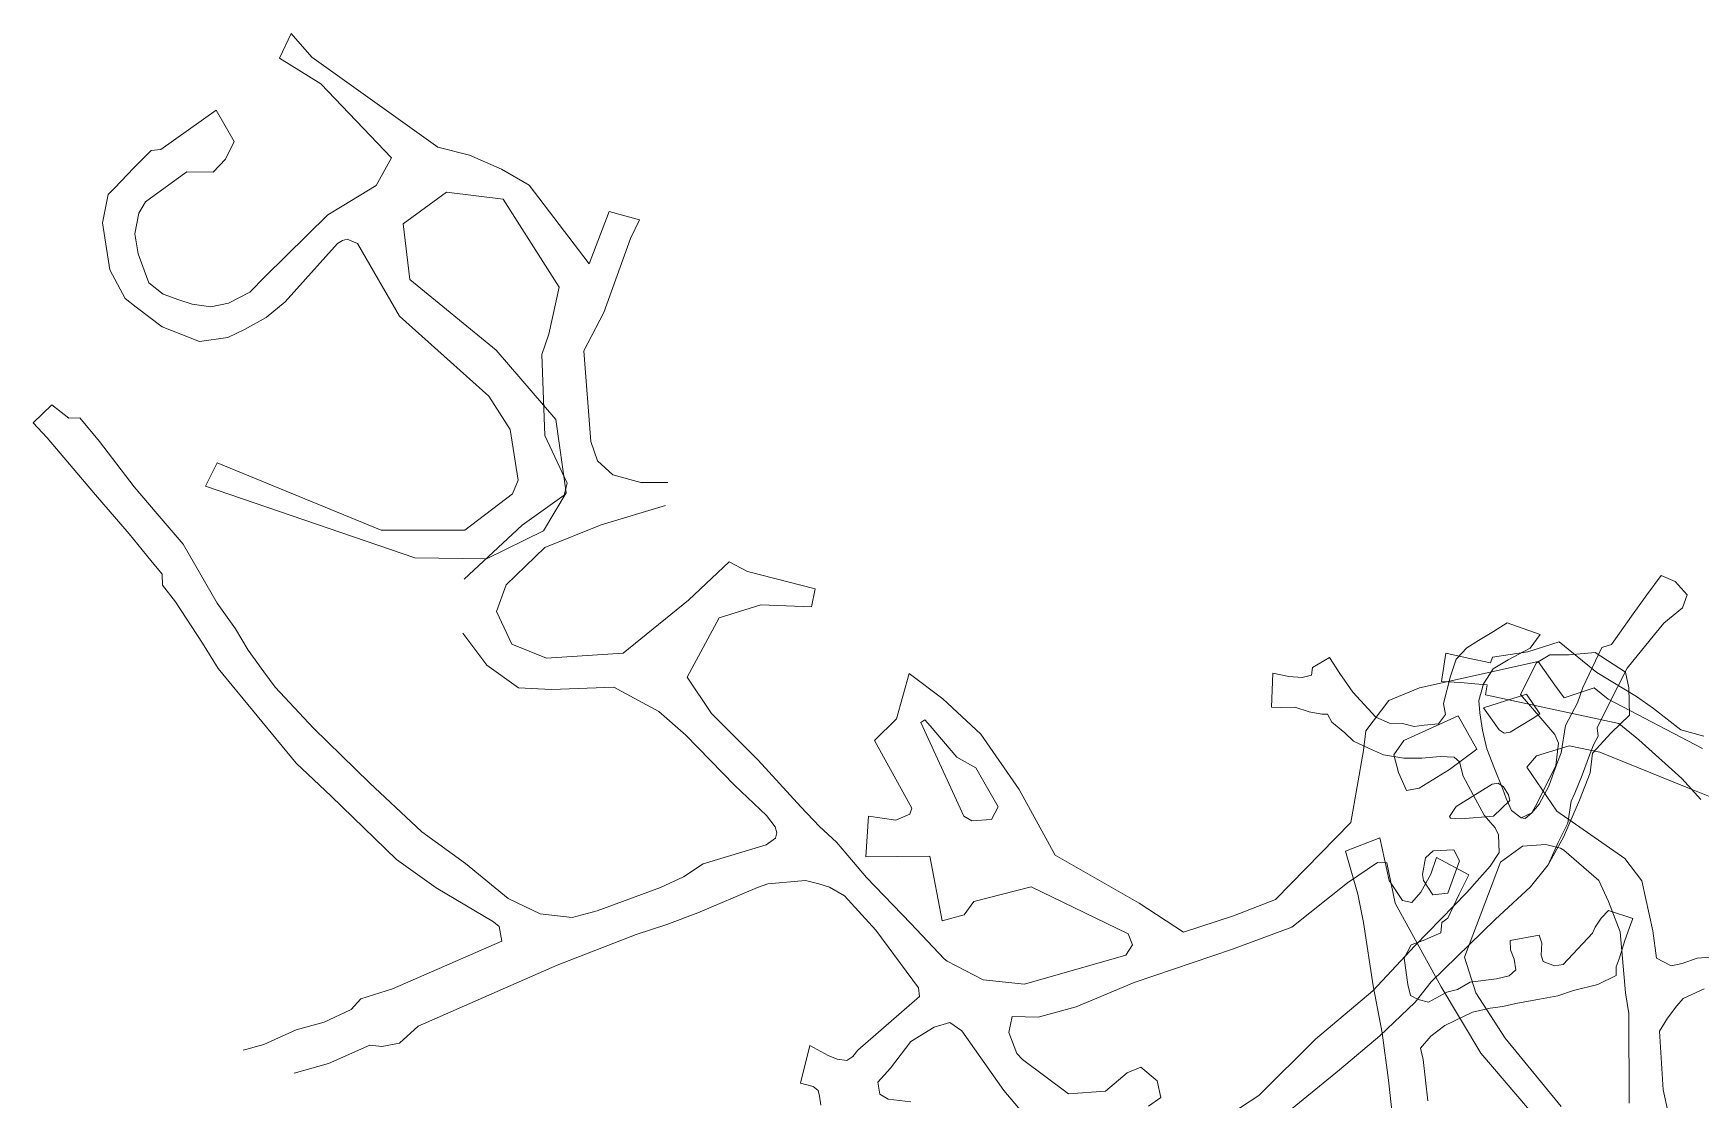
# Model space of a CAD drawing. Header units: metres. Extents: x 539087 to 539738, y 4477622 to 4478004.
# Drawn here: x 539171.5 to 539371.5, y 4477876.4 to 4478004.3 of the extents above; entities that cross this region are included whole.
import ezdxf

# ---------------------------------------------------------------- set-up
doc = ezdxf.new("R2010")
doc.units = ezdxf.units.M
doc.layers.add('KAT_1440', color=85, linetype='Continuous', lineweight=0)
doc.layers.add('KAT_1450', color=113, linetype='Continuous', lineweight=0)

msp = doc.modelspace()

# ---------------------------------------------------------------- linework, layer by layer
at = {"layer": 'KAT_1440'}
for p, q in [((539193.43, 4477995.04, 1445.2), (539186.79, 4477990.35, 1445.55)), ((539195.58, 4477991.29, 1444.56), (539193.43, 4477995.04, 1445.2)), ((539194.54, 4477989.18, 1444.87), (539195.58, 4477991.29, 1444.56)), ((539185.64, 4477990.23, 1445.69), (539183.55, 4477988.14, 1445.77)), ((539186.79, 4477990.35, 1445.55), (539185.64, 4477990.23, 1445.69)), ((539193.08, 4477987.61, 1444.96), (539194.54, 4477989.18, 1444.87)), ((539183.55, 4477988.14, 1445.77), (539181.21, 4477985.71, 1446.22)), ((539184.93, 4477984.05, 1446.05), (539188.62, 4477986.75, 1445.83)), ((539188.62, 4477986.75, 1445.83), (539189.89, 4477987.67, 1446.92)), ((539189.89, 4477987.67, 1446.92), (539193.08, 4477987.61, 1444.96)), ((539180.47, 4477984.94, 1445.39), (539179.77, 4477981.53, 1446.45)), ((539181.21, 4477985.71, 1446.22), (539180.47, 4477984.94, 1445.39)), ((539184.15, 4477982.71, 1446.39), (539184.93, 4477984.05, 1446.05)), ((539179.77, 4477981.53, 1446.45), (539180.65, 4477975.89, 1446.93)), ((539183.66, 4477980.2, 1446.9), (539184.15, 4477982.71, 1446.39)), ((539206.83, 4477982.48, 1451.47), (539199.29, 4477975.1, 1449.87)), ((539184.07, 4477977.8, 1447.29), (539183.66, 4477980.2, 1446.9)), ((539201.7, 4477972.05, 1449.75), (539207.97, 4477979.04, 1451.21)), ((539185.35, 4477974.35, 1447.78), (539184.07, 4477977.8, 1447.29)), ((539180.65, 4477975.89, 1446.93), (539182.52, 4477972.47, 1447.66)), ((539199.29, 4477975.1, 1449.87), (539197.47, 4477973.21, 1449.44)), ((539187.05, 4477972.99, 1448.25), (539185.35, 4477974.35, 1447.78)), ((539188.94, 4477972.3, 1448.6), (539187.05, 4477972.99, 1448.25)), ((539197.47, 4477973.21, 1449.44), (539194.9, 4477971.89, 1449.24)), ((539182.52, 4477972.47, 1447.66), (539183.82, 4477971.41, 1447.84)), ((539183.82, 4477971.41, 1447.84), (539186.94, 4477969.08, 1448.18)), ((539190.55, 4477971.78, 1448.67), (539188.94, 4477972.3, 1448.6)), ((539192.78, 4477971.46, 1448.84), (539190.55, 4477971.78, 1448.67)), ((539194.9, 4477971.89, 1449.24), (539192.78, 4477971.46, 1448.84)), ((539199.43, 4477970.19, 1449.28), (539201.7, 4477972.05, 1449.75)), ((539186.94, 4477969.08, 1448.18), (539191.43, 4477967.3, 1448.31)), ((539196.82, 4477968.73, 1448.95), (539199.43, 4477970.19, 1449.28)), ((539191.43, 4477967.3, 1448.31), (539194.81, 4477967.79, 1448.56)), ((539194.81, 4477967.79, 1448.56), (539196.82, 4477968.73, 1448.95)), ((539337.77, 4477925.78, 1449.14), (539351.98, 4477928.93, 1449.85)), ((539351.98, 4477928.93, 1449.85), (539354, 4477926.07, 1449.51)), ((539334.06, 4477924.26, 1449.04), (539337.77, 4477925.78, 1449.14)), ((539350.58, 4477924.99, 1449.51), (539345.44, 4477923.36, 1449.51)), ((539352.19, 4477922.63, 1448.99), (539350.58, 4477924.99, 1449.51)), ((539354, 4477926.07, 1449.51), (539355.11, 4477924.55, 1449.03)), ((539355.11, 4477924.55, 1449.03), (539358.7, 4477925.78, 1448.65)), ((539360.37, 4477924.41, 1448.59), (539358.7, 4477925.78, 1448.65)), ((539331.33, 4477920.6, 1449.08), (539334.06, 4477924.26, 1449.04)), ((539345.44, 4477923.36, 1449.51), (539347.31, 4477920.71, 1449.53)), ((539360.37, 4477924.41, 1448.59), (539371.72, 4477918.49, 1450.41)), ((539342.41, 4477922.41, 1449.51), (539335.88, 4477919.45, 1448.99)), ((539342.41, 4477922.41, 1449.51), (539344.65, 4477918.42, 1449.85)), ((539348.65, 4477920.43, 1449.07), (539351.27, 4477922.03, 1449.04)), ((539351.27, 4477922.03, 1449.04), (539352.19, 4477922.63, 1448.99)), ((539331.03, 4477918.23, 1450.24), (539331.33, 4477920.6, 1449.08)), ((539335.88, 4477919.45, 1448.99), (539334.69, 4477917.71, 1450.17)), ((539347.31, 4477920.71, 1449.53), (539347.93, 4477920.31, 1449.53)), ((539347.93, 4477920.31, 1449.53), (539348.65, 4477920.43, 1449.07)), ((539355.69, 4477918.82, 1448.76), (539351.79, 4477917.62, 1448.69)), ((539359.37, 4477918.04, 1448.04), (539355.69, 4477918.82, 1448.76)), ((539334.69, 4477917.71, 1450.17), (539335.23, 4477915.59, 1449.82)), ((539344.65, 4477918.42, 1449.85), (539341.34, 4477915.98, 1449.13)), ((539350.65, 4477916.25, 1450.03), (539351.79, 4477917.62, 1448.69)), ((539369.94, 4477913.79, 1450.04), (539359.37, 4477918.04, 1448.04)), ((539335.23, 4477915.59, 1449.82), (539336.2, 4477913.47, 1449.58)), ((539337.71, 4477913.74, 1449.85), (539340.3, 4477915.34, 1449.11)), ((539340.3, 4477915.34, 1449.11), (539341.34, 4477915.98, 1449.13)), ((539336.2, 4477913.47, 1449.58), (539337.71, 4477913.74, 1449.85)), ((539346.46, 4477914.2, 1449.53), (539342.69, 4477911.87, 1449.19)), ((539347.21, 4477914.32, 1450.03), (539346.46, 4477914.2, 1449.53)), ((539347.83, 4477913.89, 1450.53), (539347.21, 4477914.32, 1450.03)), ((539342.15, 4477911.53, 1449.29), (539341.34, 4477910.33, 1449.98)), ((539342.69, 4477911.87, 1449.19), (539342.15, 4477911.53, 1449.29)), ((539341.34, 4477910.33, 1449.98), (539341.49, 4477910.14, 1449.99)), ((539333, 4477907.78, 1441.65), (539328.89, 4477906.16, 1441.65)), ((539334.1, 4477902.67, 1441.65), (539333, 4477907.78, 1441.65)), ((539328.89, 4477906.16, 1441.65), (539330.35, 4477901.03, 1441.65)), ((539334.85, 4477899.93, 1449.9), (539333.83, 4477904.77, 1450.09)), ((539338.47, 4477905.38, 1449.77), (539338.1, 4477903.38, 1449.76)), ((539339.4, 4477906.2, 1449.77), (539338.47, 4477905.38, 1449.77)), ((539339.81, 4477905.4, 1441.96), (539339.12, 4477903.43, 1442.06)), ((539341.87, 4477906.32, 1449.75), (539339.4, 4477906.2, 1449.77)), ((539343.69, 4477903.35, 1442.12), (539339.81, 4477905.4, 1441.96)), ((539341.15, 4477901.15, 1449.46), (539342.55, 4477905, 1449.9)), ((539342.55, 4477905, 1449.9), (539341.87, 4477906.32, 1449.75)), ((539347.48, 4477904.86, 1450.29), (539343.17, 4477893.45, 1448.54)), ((539339.12, 4477903.43, 1442.06), (539337.9, 4477901.24, 1441.88)), ((539338.1, 4477903.38, 1449.76), (539338.25, 4477902.65, 1449.76)), ((539342.52, 4477901.03, 1442.18), (539343.69, 4477903.35, 1442.12)), ((539330.35, 4477901.03, 1441.65), (539331.05, 4477897.61, 1441.6)), ((539335.71, 4477900.25, 1441.88), (539334.1, 4477902.67, 1441.65)), ((539337.9, 4477901.24, 1441.88), (539336.84, 4477900.01, 1441.91)), ((539338.25, 4477902.65, 1449.76), (539339.37, 4477900.95, 1449.46)), ((539339.37, 4477900.95, 1449.46), (539341.15, 4477901.15, 1449.46)), ((539341.16, 4477898.13, 1442.31), (539342.52, 4477901.03, 1442.18)), ((539340.36, 4477889.9, 1448.1), (539334.85, 4477899.93, 1449.9)), ((539336.84, 4477900.01, 1441.91), (539335.71, 4477900.25, 1441.88)), ((539360.41, 4477899.04, 1439.57), (539359.53, 4477898.13, 1439.6)), ((539363.33, 4477898.1, 1439.54), (539360.41, 4477899.04, 1439.57)), ((539331.05, 4477897.61, 1441.6), (539332.2, 4477890.03, 1441.66)), ((539340.3, 4477896.38, 1442.39), (539340.44, 4477897.6, 1442)), ((539340.44, 4477897.6, 1442), (539341.16, 4477898.13, 1442.31)), ((539358.83, 4477897.06, 1439.62), (539358.51, 4477896.35, 1439.64)), ((539359.53, 4477898.13, 1439.6), (539358.83, 4477897.06, 1439.62)), ((539362.94, 4477897.01, 1437.78), (539362.4, 4477895.44, 1437.84)), ((539362.94, 4477897.01, 1437.78), (539363.33, 4477898.1, 1439.54)), ((539335.92, 4477893.33, 1441.64), (539336.74, 4477894.95, 1441.69)), ((539336.74, 4477894.95, 1441.69), (539338.2, 4477895.45, 1442.06)), ((539338.2, 4477895.45, 1442.06), (539340.3, 4477896.38, 1442.39)), ((539352.1, 4477896.09, 1439.56), (539348.63, 4477895.44, 1439.85)), ((539348.63, 4477895.44, 1439.85), (539348.68, 4477894.36, 1439.69)), ((539352.41, 4477895.13, 1439.32), (539352.1, 4477896.09, 1439.56)), ((539352.34, 4477893.72, 1439.04), (539352.41, 4477895.13, 1439.32)), ((539358.51, 4477896.35, 1439.64), (539355, 4477892.59, 1438.4)), ((539362.4, 4477895.44, 1437.84), (539361.69, 4477893.27, 1437.69)), ((539336.34, 4477890.18, 1441.56), (539335.92, 4477893.33, 1441.64)), ((539343.17, 4477893.45, 1448.54), (539344.52, 4477889.2, 1447.62)), ((539348.68, 4477894.36, 1439.69), (539349.1, 4477893.21, 1439.39)), ((539349.1, 4477893.21, 1439.39), (539349.33, 4477891.93, 1439.22)), ((539352.6, 4477892.93, 1439.01), (539352.34, 4477893.72, 1439.04)), ((539353.96, 4477892.43, 1438.47), (539352.6, 4477892.93, 1439.01)), ((539361.69, 4477893.27, 1437.69), (539361.36, 4477892.31, 1437.74)), ((539343.85, 4477890.46, 1440.19), (539346.98, 4477890.87, 1439.51)), ((539348.52, 4477891.24, 1439.32), (539346.98, 4477890.87, 1439.51)), ((539349.33, 4477891.93, 1439.22), (539348.52, 4477891.24, 1439.32)), ((539355, 4477892.59, 1438.4), (539353.96, 4477892.43, 1438.47)), ((539361.34, 4477891.27, 1437.71), (539359.16, 4477890.2, 1437.89)), ((539361.36, 4477892.31, 1437.74), (539361.34, 4477891.27, 1437.71)), ((539332.2, 4477890.03, 1441.66), (539333.27, 4477884.4, 1441.79)), ((539336.66, 4477888.85, 1441.46), (539336.34, 4477890.18, 1441.56)), ((539337.58, 4477888.37, 1441.67), (539336.66, 4477888.85, 1441.46)), ((539341.02, 4477889.27, 1440.63), (539338.84, 4477888.08, 1441.03)), ((539345.11, 4477881.93, 1446.18), (539340.36, 4477889.9, 1448.1)), ((539341.02, 4477889.27, 1440.63), (539342.31, 4477889.59, 1440.63)), ((539342.31, 4477889.59, 1440.63), (539343.85, 4477890.46, 1440.19)), ((539344.52, 4477889.2, 1447.62), (539348.05, 4477883.74, 1445.96)), ((539352.14, 4477888.41, 1438.86), (539354.33, 4477888.82, 1438.65)), ((539356.21, 4477889.47, 1438.31), (539354.33, 4477888.82, 1438.65)), ((539359.16, 4477890.2, 1437.89), (539356.21, 4477889.47, 1438.31)), ((539338.84, 4477888.08, 1441.03), (539337.58, 4477888.37, 1441.67)), ((539344.11, 4477886.88, 1440.63), (539340.78, 4477885.28, 1441.04)), ((539346.22, 4477887.35, 1440.63), (539344.11, 4477886.88, 1440.63)), ((539347.76, 4477887.55, 1439.54), (539346.22, 4477887.35, 1440.63)), ((539349.33, 4477887.89, 1439.34), (539347.76, 4477887.55, 1439.54)), ((539349.33, 4477887.89, 1439.34), (539352.14, 4477888.41, 1438.86)), ((539339.13, 4477883.97, 1441.28), (539340.78, 4477885.28, 1441.04)), ((539333.27, 4477884.4, 1441.79), (539334.05, 4477878.7, 1441.94)), ((539337.89, 4477882.54, 1441.81), (539339.13, 4477883.97, 1441.28)), ((539348.05, 4477883.74, 1445.96), (539354.74, 4477875.54, 1446.83)), ((539338.18, 4477881.17, 1441.72), (539337.89, 4477882.54, 1441.81)), ((539338.76, 4477876.24, 1441.92), (539338.18, 4477881.17, 1441.72)), ((539353.99, 4477871.58, 1443.44), (539345.11, 4477881.93, 1446.18)), ((539334.05, 4477878.7, 1441.94), (539335, 4477870.02, 1442.27))]:
    msp.add_line(p, q, dxfattribs=at)
at = {"layer": 'KAT_1450'}
for p, q in [((539202.41, 4478004.26, 1452.53), (539201.01, 4478001.3, 1452.98)), ((539204.88, 4478001.41, 1453.3), (539202.41, 4478004.26, 1452.53)), ((539201.01, 4478001.3, 1452.98), (539205.99, 4477998.22, 1452.41)), ((539220.01, 4477990.61, 1451.92), (539204.88, 4478001.41, 1453.3)), ((539205.99, 4477998.22, 1452.41), (539214.45, 4477989.35, 1451.97)), ((539214.45, 4477989.35, 1451.97), (539212.63, 4477986.03, 1451.6)), ((539223.8, 4477989.65, 1452.59), (539220.01, 4477990.61, 1451.92)), ((539227.64, 4477987.96, 1452.63), (539223.8, 4477989.65, 1452.59)), ((539230.96, 4477986.04, 1452.69), (539227.64, 4477987.96, 1452.63)), ((539212.63, 4477986.03, 1451.6), (539208.53, 4477983.52, 1451.6)), ((539215.87, 4477981.4, 1451.19), (539221.06, 4477985.23, 1452.12)), ((539221.06, 4477985.23, 1452.12), (539227.85, 4477984.38, 1452.46)), ((539238.16, 4477976.6, 1452.62), (539230.96, 4477986.04, 1452.69)), ((539208.53, 4477983.52, 1451.6), (539206.83, 4477982.48, 1451.47)), ((539227.85, 4477984.38, 1452.46), (539234.58, 4477973.81, 1453.27)), ((539238.16, 4477976.6, 1452.62), (539240.56, 4477982.88, 1451.53)), ((539240.56, 4477982.88, 1451.53), (539244.19, 4477981.91, 1451.53)), ((539216.65, 4477974.72, 1450.85), (539215.87, 4477981.4, 1451.19)), ((539244.19, 4477981.91, 1451.53), (539243.1, 4477979.65, 1451.98)), ((539207.97, 4477979.04, 1451.21), (539208.58, 4477979.42, 1451.24)), ((539208.58, 4477979.42, 1451.24), (539209.12, 4477979.58, 1451.61)), ((539209.12, 4477979.58, 1451.61), (539210.39, 4477979.05, 1451.73)), ((539210.39, 4477979.05, 1451.73), (539215.4, 4477970.36, 1450.61)), ((539243.1, 4477979.65, 1451.98), (539239.91, 4477970.79, 1453.81)), ((539227.01, 4477966.27, 1450.95), (539216.65, 4477974.72, 1450.85)), ((539233.33, 4477968.2, 1454.76), (539234.58, 4477973.81, 1453.27)), ((539239.91, 4477970.79, 1453.81), (539237.51, 4477966.17, 1454.71)), ((539215.4, 4477970.36, 1450.61), (539226.12, 4477960.75, 1449.68)), ((539232.48, 4477965.76, 1455.03), (539233.33, 4477968.2, 1454.76)), ((539234.16, 4477957.94, 1450.69), (539227.01, 4477966.27, 1450.95)), ((539232.85, 4477956.03, 1456.47), (539232.48, 4477965.76, 1455.03)), ((539237.51, 4477966.17, 1454.71), (539238.38, 4477955.32, 1456.83)), ((539226.12, 4477960.75, 1449.68), (539228.69, 4477956.75, 1450.69)), ((539173.72, 4477959.69, 1453.33), (539171.49, 4477957.55, 1453.33)), ((539175.74, 4477958.12, 1453.33), (539173.72, 4477959.69, 1453.33)), ((539171.49, 4477957.55, 1453.33), (539173.16, 4477955.75, 1453.33)), ((539177.08, 4477958.13, 1453.33), (539175.74, 4477958.12, 1453.33)), ((539179.42, 4477955.31, 1453.35), (539177.08, 4477958.13, 1453.33)), ((539228.69, 4477956.75, 1450.69), (539229.64, 4477950.67, 1449.26)), ((539235.39, 4477949.16, 1449.26), (539234.16, 4477957.94, 1450.69)), ((539173.16, 4477955.75, 1453.33), (539178.94, 4477948.9, 1453.5)), ((539183.6, 4477949.86, 1453.86), (539179.42, 4477955.31, 1453.35)), ((539235.54, 4477950.32, 1457.45), (539232.85, 4477956.03, 1456.47)), ((539238.38, 4477955.32, 1456.83), (539239.16, 4477953.01, 1457.23)), ((539193.54, 4477952.77, 1453.42), (539192.13, 4477949.96, 1453.53)), ((539213.22, 4477944.67, 1449.38), (539193.54, 4477952.77, 1453.42)), ((539239.16, 4477953.01, 1457.23), (539241.02, 4477951.31, 1457.73)), ((539241.02, 4477951.31, 1457.73), (539244.35, 4477950.39, 1458.25)), ((539178.94, 4477948.9, 1453.5), (539182.99, 4477944.23, 1453.72)), ((539186.36, 4477946.65, 1453.77), (539183.6, 4477949.86, 1453.86)), ((539192.13, 4477949.96, 1453.53), (539217.26, 4477941.34, 1449.04)), ((539228.98, 4477949.04, 1448.91), (539223.24, 4477944.69, 1448.65)), ((539229.64, 4477950.67, 1449.26), (539228.98, 4477949.04, 1448.91)), ((539230.12, 4477945.29, 1458.01), (539235.15, 4477948.88, 1458.22)), ((539232.67, 4477944.6, 1448.81), (539235.39, 4477949.16, 1449.26)), ((539235.15, 4477948.88, 1458.22), (539235.54, 4477950.32, 1457.45)), ((539247.61, 4477950.41, 1458.51), (539244.35, 4477950.39, 1458.25)), ((539247.33, 4477947.65, 1458.65), (539239.59, 4477945.3, 1457.92)), ((539189.48, 4477942.99, 1453.2), (539186.36, 4477946.65, 1453.77)), ((539223.15, 4477938.8, 1459.13), (539230.12, 4477945.29, 1458.01)), ((539239.59, 4477945.3, 1457.92), (539232.84, 4477942.59, 1457.92)), ((539182.99, 4477944.23, 1453.72), (539185.59, 4477941.04, 1453.46)), ((539193.55, 4477935.93, 1454.34), (539189.48, 4477942.99, 1453.2)), ((539223.24, 4477944.69, 1448.65), (539213.22, 4477944.67, 1449.38)), ((539225.83, 4477941.22, 1448.56), (539232.67, 4477944.6, 1448.81)), ((539185.59, 4477941.04, 1453.46), (539186.93, 4477939.4, 1453.74)), ((539217.26, 4477941.34, 1449.04), (539225.83, 4477941.22, 1448.56)), ((539228.2, 4477938.13, 1460.7), (539232.84, 4477942.59, 1457.92)), ((539250.08, 4477936.26, 1459.49), (539254.94, 4477940.86, 1459.86)), ((539257.15, 4477939.72, 1460.5), (539254.94, 4477940.86, 1459.86)), ((539186.93, 4477939.4, 1453.74), (539186.98, 4477938.06, 1454.08)), ((539260.43, 4477938.88, 1459.94), (539257.15, 4477939.72, 1460.5)), ((539265.28, 4477937.64, 1459.49), (539260.43, 4477938.88, 1459.94)), ((539365.03, 4477936.93, 1462.76), (539366.73, 4477939.25, 1463.06)), ((539366.73, 4477939.25, 1463.06), (539368.42, 4477938.51, 1463.14)), ((539186.98, 4477938.06, 1454.08), (539188.56, 4477936.07, 1454.32)), ((539227.06, 4477934.9, 1461.24), (539228.2, 4477938.13, 1460.7)), ((539264.82, 4477935.48, 1459.49), (539265.28, 4477937.64, 1459.49)), ((539365.03, 4477936.93, 1462.76), (539363.19, 4477934.36, 1462.5)), ((539368.42, 4477938.51, 1463.14), (539369.85, 4477936.91, 1463.19)), ((539369.85, 4477936.91, 1463.19), (539369.29, 4477935.35, 1462.99)), ((539188.56, 4477936.07, 1454.32), (539191.78, 4477931.14, 1454.91)), ((539195.73, 4477932.83, 1454.94), (539193.55, 4477935.93, 1454.34)), ((539228.88, 4477931.01, 1459.05), (539227.06, 4477934.9, 1461.24)), ((539242.24, 4477929.92, 1459.13), (539250.08, 4477936.26, 1459.49)), ((539253.77, 4477934.17, 1459.49), (539258.77, 4477935.7, 1459.94)), ((539258.77, 4477935.7, 1459.94), (539264.82, 4477935.48, 1459.49)), ((539369.29, 4477935.35, 1462.99), (539367.05, 4477933.53, 1462.6)), ((539197.27, 4477930.28, 1455.28), (539195.73, 4477932.83, 1454.94)), ((539249.9, 4477927.04, 1459.84), (539253.77, 4477934.17, 1459.49)), ((539346.63, 4477932.53, 1465.12), (539348.28, 4477933.56, 1466.5)), ((539348.28, 4477933.56, 1466.5), (539352.24, 4477932.16, 1466.5)), ((539360.79, 4477930.98, 1462.31), (539363.19, 4477934.36, 1462.5)), ((539367.05, 4477933.53, 1462.6), (539365.93, 4477932.15, 1462.55)), ((539191.78, 4477931.14, 1454.91), (539193.68, 4477928.09, 1455.24)), ((539223, 4477932.33, 1459.28), (539225.87, 4477928.47, 1459.09)), ((539233.03, 4477929.31, 1460.49), (539228.88, 4477931.01, 1459.05)), ((539344.85, 4477931.44, 1462.99), (539343.44, 4477930.58, 1462.54)), ((539344.85, 4477931.44, 1462.99), (539346.63, 4477932.53, 1465.12)), ((539354.52, 4477931.29, 1454.54), (539350.75, 4477930.09, 1455.35)), ((539352.24, 4477932.16, 1466.5), (539351.03, 4477930.53, 1465.95)), ((539359.01, 4477927.6, 1454.29), (539354.52, 4477931.29, 1454.54)), ((539359.61, 4477930.61, 1462.11), (539360.79, 4477930.98, 1462.31)), ((539365.93, 4477932.15, 1462.55), (539362.66, 4477928.14, 1462.03)), ((539199.15, 4477927.68, 1455.77), (539197.27, 4477930.28, 1455.28)), ((539242.24, 4477929.92, 1459.13), (539233.03, 4477929.31, 1460.49)), ((539324.94, 4477928.21, 1461.7), (539326.97, 4477929.41, 1461.93)), ((539326.97, 4477929.41, 1461.93), (539328.19, 4477927.49, 1461.79)), ((539340.91, 4477929.91, 1455.85), (539340.4, 4477926.51, 1455.7)), ((539343.61, 4477929.34, 1455.5), (539340.91, 4477929.91, 1455.85)), ((539342.15, 4477929.19, 1462.23), (539341.49, 4477927.18, 1460.15)), ((539343.44, 4477930.58, 1462.54), (539342.15, 4477929.19, 1462.23)), ((539346.26, 4477928.77, 1454.74), (539343.61, 4477929.34, 1455.5)), ((539346.5, 4477929.45, 1455.92), (539346.26, 4477928.77, 1454.74)), ((539350.75, 4477930.09, 1455.35), (539346.5, 4477929.45, 1455.92)), ((539348.41, 4477929.14, 1465.2), (539346.59, 4477928.04, 1462.6)), ((539351.03, 4477930.53, 1465.95), (539348.41, 4477929.14, 1465.2)), ((539351.78, 4477928.78, 1457.55), (539349.88, 4477924.95, 1457.47)), ((539353.4, 4477929.73, 1457.55), (539351.78, 4477928.78, 1457.55)), ((539355.7, 4477929.72, 1457.55), (539353.4, 4477929.73, 1457.55)), ((539358.82, 4477929.99, 1457.55), (539355.7, 4477929.72, 1457.55)), ((539357.35, 4477925.79, 1461.69), (539359.61, 4477930.61, 1462.11)), ((539362.45, 4477927.66, 1457.48), (539358.82, 4477929.99, 1457.55)), ((539193.68, 4477928.09, 1455.24), (539203.03, 4477916.73, 1456.72)), ((539200.49, 4477925.83, 1456.13), (539199.15, 4477927.68, 1455.77)), ((539225.87, 4477928.47, 1459.09), (539229.68, 4477925.77, 1458.95)), ((539252.82, 4477922.68, 1458.98), (539249.9, 4477927.04, 1459.84)), ((539275.03, 4477922.05, 1453.85), (539276.54, 4477927.49, 1454)), ((539276.54, 4477927.49, 1454), (539280.59, 4477924.43, 1453.9)), ((539320.18, 4477927.53, 1461.7), (539319.99, 4477923.45, 1461.7)), ((539322.1, 4477927.14, 1461.7), (539320.18, 4477927.53, 1461.7)), ((539323.67, 4477927, 1461.7), (539322.1, 4477927.14, 1461.7)), ((539324.82, 4477927.3, 1461.7), (539323.67, 4477927, 1461.7)), ((539324.94, 4477928.21, 1461.7), (539324.82, 4477927.3, 1461.7)), ((539328.19, 4477927.49, 1461.79), (539329.77, 4477925.24, 1461.78)), ((539340.64, 4477923.88, 1460), (539341.49, 4477927.18, 1460.15)), ((539345.43, 4477926.25, 1462.06), (539346.59, 4477928.04, 1462.6)), ((539363.78, 4477924.72, 1454.88), (539359.01, 4477927.6, 1454.29)), ((539362.66, 4477928.14, 1462.03), (539360.34, 4477923.55, 1461.58)), ((539362.88, 4477925.78, 1457.44), (539362.45, 4477927.66, 1457.48)), ((539205.11, 4477920.92, 1456.38), (539200.49, 4477925.83, 1456.13)), ((539229.68, 4477925.77, 1458.95), (539233.63, 4477925.58, 1459.01)), ((539233.63, 4477925.58, 1459.01), (539241.13, 4477925.85, 1459.24)), ((539241.13, 4477925.85, 1459.24), (539246.51, 4477922.92, 1459.2)), ((539329.77, 4477925.24, 1461.78), (539332.53, 4477922.23, 1461.56)), ((539340.4, 4477926.51, 1455.7), (539342.69, 4477926.41, 1455.53)), ((539342.69, 4477926.41, 1455.53), (539344.4, 4477926.25, 1455.03)), ((539344.4, 4477926.25, 1455.03), (539345.88, 4477926.11, 1455.38)), ((539344.89, 4477924.26, 1461.42), (539345.43, 4477926.25, 1462.06)), ((539345.88, 4477926.11, 1455.38), (539345.66, 4477924.94, 1455.19)), ((539345.66, 4477924.94, 1455.19), (539361.65, 4477921.5, 1455.05)), ((539349.88, 4477924.95, 1457.47), (539354, 4477920.17, 1457.51)), ((539357.35, 4477925.79, 1461.69), (539356.71, 4477923.98, 1461.63)), ((539362.94, 4477922.48, 1457.46), (539362.88, 4477925.78, 1457.44)), ((539246.51, 4477922.92, 1459.2), (539249.76, 4477920.08, 1458.98)), ((539280.59, 4477924.43, 1453.9), (539285.16, 4477920.2, 1453.83)), ((539319.99, 4477923.45, 1461.7), (539321.19, 4477923.39, 1461.7)), ((539321.19, 4477923.39, 1461.7), (539322.82, 4477923.43, 1461.7)), ((539322.82, 4477923.43, 1461.7), (539324.53, 4477922.88, 1461.7)), ((539324.53, 4477922.88, 1461.7), (539326.06, 4477922.59, 1461.7)), ((539340.86, 4477922.56, 1460), (539340.64, 4477923.88, 1460)), ((539344.89, 4477924.26, 1461.42), (539345.01, 4477922.77, 1460.15)), ((539345.01, 4477922.77, 1460.15), (539345.32, 4477920.68, 1460.15)), ((539356.71, 4477923.98, 1461.63), (539355.25, 4477921.26, 1461.13)), ((539359.05, 4477920.98, 1461.66), (539360.34, 4477923.55, 1461.58)), ((539365.84, 4477923.27, 1455.37), (539363.78, 4477924.72, 1454.88)), ((539369.1, 4477920.71, 1455.29), (539365.84, 4477923.27, 1455.37)), ((539211.82, 4477914.39, 1457.5), (539205.11, 4477920.92, 1456.38)), ((539258.43, 4477917.09, 1458.5), (539252.82, 4477922.68, 1458.98)), ((539272.38, 4477919.43, 1453.72), (539275.03, 4477922.05, 1453.85)), ((539278.42, 4477921.93, 1454.39), (539277.93, 4477921.6, 1454.39)), ((539277.93, 4477921.6, 1454.39), (539283.1, 4477910.38, 1453.21)), ((539279.07, 4477921.21, 1454.39), (539278.42, 4477921.93, 1454.39)), ((539282.25, 4477917.45, 1454.35), (539279.07, 4477921.21, 1454.39)), ((539326.06, 4477922.59, 1461.7), (539326.72, 4477922.6, 1461.77)), ((539327.24, 4477921.64, 1461.72), (539326.72, 4477922.6, 1461.77)), ((539328.82, 4477920.38, 1461.85), (539327.24, 4477921.64, 1461.72)), ((539334.15, 4477921.53, 1461.51), (539332.53, 4477922.23, 1461.56)), ((539335.73, 4477921.49, 1461.38), (539334.15, 4477921.53, 1461.51)), ((539337.13, 4477921.12, 1460.5), (539335.73, 4477921.49, 1461.38)), ((539337.13, 4477921.12, 1460.5), (539338.33, 4477921.29, 1460.4)), ((539338.33, 4477921.29, 1460.4), (539340.04, 4477921.44, 1460.3)), ((539340.04, 4477921.44, 1460.3), (539340.86, 4477922.56, 1460)), ((539354.76, 4477917.96, 1461.01), (539355.25, 4477921.26, 1461.13)), ((539359.18, 4477919.98, 1461.41), (539359.05, 4477920.98, 1461.66)), ((539360.73, 4477920.37, 1457.5), (539362.94, 4477922.48, 1457.46)), ((539361.65, 4477921.5, 1455.05), (539364.06, 4477919.53, 1455.21)), ((539249.76, 4477920.08, 1458.98), (539255.63, 4477914.07, 1458.5)), ((539276.85, 4477911.33, 1453.42), (539272.38, 4477919.43, 1453.72)), ((539285.16, 4477920.2, 1453.83), (539289.74, 4477913.56, 1454)), ((539329.85, 4477919.36, 1461.69), (539328.82, 4477920.38, 1461.85)), ((539331.65, 4477918.53, 1461.55), (539329.85, 4477919.36, 1461.69)), ((539345.32, 4477920.68, 1460.15), (539345.82, 4477918.45, 1459.36)), ((539354, 4477920.17, 1457.51), (539354.44, 4477919.12, 1457.56)), ((539354.44, 4477919.12, 1457.56), (539354.11, 4477916.44, 1457.61)), ((539358.01, 4477917.37, 1461.01), (539358.63, 4477918.94, 1461.32)), ((539358.49, 4477917.94, 1457.56), (539360.73, 4477920.37, 1457.5)), ((539358.63, 4477918.94, 1461.32), (539359.18, 4477919.98, 1461.41)), ((539364.06, 4477919.53, 1455.21), (539369.22, 4477914.9, 1454.92)), ((539371.88, 4477919.96, 1454.73), (539369.1, 4477920.71, 1455.29)), ((539263.56, 4477911.5, 1458.21), (539258.43, 4477917.09, 1458.5)), ((539284.54, 4477916.17, 1453.89), (539282.25, 4477917.45, 1454.35)), ((539329.53, 4477909.63, 1451.36), (539331.03, 4477918.23, 1450.24)), ((539333.42, 4477917.71, 1461.34), (539331.65, 4477918.53, 1461.55)), ((539335.86, 4477917.31, 1461.25), (539333.42, 4477917.71, 1461.34)), ((539338.05, 4477917.33, 1460.5), (539335.86, 4477917.31, 1461.25)), ((539340.23, 4477917.52, 1460.3), (539338.05, 4477917.33, 1460.5)), ((539341.93, 4477917.43, 1460.1), (539340.23, 4477917.52, 1460.3)), ((539342.56, 4477916.88, 1460), (539341.93, 4477917.43, 1460.1)), ((539342.99, 4477915.18, 1460), (539342.56, 4477916.88, 1460)), ((539345.82, 4477918.45, 1459.36), (539346.77, 4477916.07, 1458.83)), ((539353.7, 4477915.2, 1460.12), (539354.29, 4477916.83, 1460.39)), ((539354.29, 4477916.83, 1460.39), (539354.76, 4477917.96, 1461.01)), ((539358.01, 4477917.37, 1461.01), (539357.28, 4477915.28, 1460.48)), ((539358.22, 4477915.56, 1457.61), (539358.49, 4477917.94, 1457.56)), ((539203.03, 4477916.73, 1456.72), (539207.2, 4477912.77, 1457.47)), ((539287.2, 4477911.48, 1454), (539284.54, 4477916.17, 1453.89)), ((539344.46, 4477912.43, 1458.45), (539342.99, 4477915.18, 1460)), ((539346.77, 4477916.07, 1458.83), (539347.77, 4477913.6, 1458.43)), ((539354.22, 4477910.96, 1450.54), (539350.65, 4477916.25, 1450.03)), ((539351.91, 4477912.02, 1457.79), (539354.11, 4477916.44, 1457.61)), ((539353.28, 4477913.98, 1460.24), (539353.7, 4477915.2, 1460.12)), ((539357.28, 4477915.28, 1460.48), (539356.38, 4477913.12, 1459.98)), ((539356.96, 4477912.31, 1457.57), (539358.22, 4477915.56, 1457.61)), ((539369.22, 4477914.9, 1454.92), (539371.5, 4477912.36, 1454.84)), ((539207.2, 4477912.77, 1457.47), (539215.06, 4477905.17, 1458.57)), ((539218.08, 4477908.51, 1459.39), (539211.82, 4477914.39, 1457.5)), ((539255.63, 4477914.07, 1458.5), (539259.45, 4477910.46, 1458.3)), ((539289.74, 4477913.56, 1454), (539294.06, 4477905.71, 1453.25)), ((539347.77, 4477913.6, 1458.43), (539348.16, 4477912.49, 1458.27)), ((539348.44, 4477912.93, 1450.48), (539347.83, 4477913.89, 1450.53)), ((539348.6, 4477912.24, 1450.48), (539348.44, 4477912.93, 1450.48)), ((539352.12, 4477911.8, 1459.78), (539353.28, 4477913.98, 1460.24)), ((539356.38, 4477913.12, 1459.98), (539355.96, 4477912.18, 1459.99)), ((539389.19, 4477906.04, 1453.69), (539369.94, 4477913.79, 1450.04)), ((539263.56, 4477911.5, 1458.21), (539265.8, 4477909.15, 1457.94)), ((539276.61, 4477910.63, 1453.42), (539276.85, 4477911.33, 1453.42)), ((539286.42, 4477909.99, 1453.5), (539287.2, 4477911.48, 1454)), ((539345.53, 4477910.48, 1458.19), (539344.46, 4477912.43, 1458.45)), ((539346.64, 4477910.39, 1450.07), (539348.6, 4477912.24, 1450.48)), ((539348.16, 4477912.49, 1458.27), (539348.79, 4477911.04, 1458.02)), ((539348.79, 4477911.04, 1458.02), (539349.95, 4477910.19, 1457.78)), ((539349.95, 4477910.19, 1457.78), (539351.22, 4477910.76, 1457.81)), ((539350.45, 4477910.09, 1459.04), (539351.22, 4477910.76, 1457.81)), ((539351.22, 4477910.76, 1457.81), (539351.91, 4477912.02, 1457.79)), ((539351.22, 4477910.76, 1457.81), (539352.12, 4477911.8, 1459.78)), ((539362.39, 4477905.29, 1451.81), (539354.22, 4477910.96, 1450.54)), ((539355.01, 4477907.86, 1457.68), (539356.96, 4477912.31, 1457.57)), ((539355.96, 4477912.18, 1459.99), (539355.54, 4477909.52, 1459.4)), ((539259.45, 4477910.46, 1458.3), (539260.48, 4477909.1, 1458.21)), ((539260.69, 4477908.38, 1458.21), (539260.48, 4477909.1, 1458.21)), ((539265.8, 4477909.15, 1457.94), (539267.82, 4477907.27, 1457.94)), ((539271.36, 4477905.5, 1454.35), (539271.65, 4477910.36, 1454.69)), ((539271.65, 4477910.36, 1454.69), (539274.94, 4477909.9, 1453.66)), ((539274.94, 4477909.9, 1453.66), (539276.61, 4477910.63, 1453.42)), ((539283.1, 4477910.38, 1453.21), (539284.08, 4477909.8, 1453.23)), ((539284.08, 4477909.8, 1453.23), (539286.42, 4477909.99, 1453.5)), ((539320.48, 4477900.38, 1451.49), (539329.53, 4477909.63, 1451.36)), ((539341.49, 4477910.14, 1449.99), (539342.76, 4477910.06, 1450.03)), ((539342.76, 4477910.06, 1450.03), (539346.64, 4477910.39, 1450.07)), ((539345.53, 4477910.48, 1458.19), (539346.84, 4477908.96, 1458.08)), ((539346.84, 4477908.96, 1458.08), (539347.25, 4477908.14, 1457.98)), ((539349.95, 4477910.19, 1457.78), (539350.45, 4477910.09, 1459.04)), ((539355.54, 4477909.52, 1459.4), (539354.38, 4477907.21, 1459.1)), ((539223.34, 4477904.7, 1459.24), (539218.08, 4477908.51, 1459.39)), ((539251.82, 4477904.64, 1458.69), (539259.4, 4477906.95, 1458.34)), ((539259.4, 4477906.95, 1458.34), (539260.53, 4477907.74, 1458.21)), ((539260.53, 4477907.74, 1458.21), (539260.69, 4477908.38, 1458.21)), ((539267.82, 4477907.27, 1457.94), (539269.19, 4477905.66, 1457.49)), ((539347.31, 4477906.03, 1457.79), (539347.25, 4477908.14, 1457.98)), ((539350.13, 4477906.79, 1450.74), (539347.48, 4477904.86, 1450.29)), ((539352.9, 4477906.98, 1450.89), (539350.13, 4477906.79, 1450.74)), ((539354.68, 4477906.53, 1450.77), (539352.9, 4477906.98, 1450.89)), ((539353.2, 4477904.52, 1457.81), (539355.01, 4477907.86, 1457.68)), ((539354.38, 4477907.21, 1459.1), (539353.2, 4477904.52, 1457.81)), ((539219.82, 4477901.79, 1459.3), (539215.06, 4477905.17, 1458.57)), ((539269.19, 4477905.66, 1457.49), (539271.44, 4477903.01, 1456.87)), ((539279.04, 4477905.57, 1454.78), (539271.36, 4477905.5, 1454.35)), ((539280.5, 4477897.82, 1453.96), (539279.04, 4477905.57, 1454.78)), ((539294.06, 4477905.71, 1453.25), (539304.13, 4477899.94, 1453.05)), ((539332.7, 4477904.83, 1450.43), (539329.13, 4477902.37, 1450.96)), ((539333.83, 4477904.77, 1450.09), (539332.7, 4477904.83, 1450.43)), ((539346.23, 4477904.39, 1457.91), (539347.31, 4477906.03, 1457.79)), ((539355.06, 4477906.29, 1450.73), (539354.68, 4477906.53, 1450.77)), ((539359.28, 4477902.64, 1451.81), (539355.06, 4477906.29, 1450.73)), ((539362.39, 4477905.29, 1451.81), (539364.43, 4477902.61, 1452.88)), ((539228.46, 4477900.5, 1459.09), (539223.34, 4477904.7, 1459.24)), ((539246.7, 4477901.81, 1458.78), (539249.47, 4477903.1, 1458.76)), ((539249.47, 4477903.1, 1458.76), (539251.82, 4477904.64, 1458.69)), ((539271.44, 4477903.01, 1456.87), (539276.73, 4477897.48, 1455.7)), ((539343.43, 4477901.2, 1457.79), (539346.23, 4477904.39, 1457.91)), ((539351.08, 4477901.89, 1457.88), (539353.2, 4477904.52, 1457.81)), ((539219.82, 4477901.79, 1459.3), (539226.69, 4477897.7, 1459.08)), ((539239.12, 4477899.01, 1458.84), (539246.7, 4477901.81, 1458.78)), ((539258.34, 4477901.82, 1458.52), (539251.19, 4477898.79, 1458.76)), ((539259.59, 4477902.26, 1458.44), (539258.34, 4477901.82, 1458.52)), ((539264.1, 4477902.65, 1457.94), (539259.59, 4477902.26, 1458.44)), ((539265.7, 4477902.26, 1457.49), (539264.1, 4477902.65, 1457.94)), ((539266.98, 4477901.85, 1457.26), (539265.7, 4477902.26, 1457.49)), ((539268.77, 4477900.83, 1456.87), (539266.98, 4477901.85, 1457.26)), ((539272.54, 4477896.68, 1455.96), (539268.77, 4477900.83, 1456.87)), ((539291.16, 4477901.9, 1453.25), (539284.29, 4477900.12, 1453.5)), ((539301.43, 4477896.93, 1452.92), (539291.16, 4477901.9, 1453.25)), ((539329.13, 4477902.37, 1450.96), (539322.43, 4477897.07, 1451.36)), ((539343.43, 4477901.2, 1457.79), (539337.19, 4477894.84, 1457.8)), ((539346.82, 4477897.98, 1457.79), (539351.08, 4477901.89, 1457.88)), ((539360.44, 4477900.13, 1452.31), (539359.28, 4477902.64, 1451.81)), ((539365.73, 4477896.63, 1452.88), (539364.43, 4477902.61, 1452.88)), ((539232.28, 4477898.66, 1458.86), (539228.46, 4477900.5, 1459.09)), ((539236.13, 4477898.2, 1458.74), (539239.12, 4477899.01, 1458.84)), ((539251.19, 4477898.79, 1458.76), (539247.47, 4477897.36, 1458.78)), ((539284.29, 4477900.12, 1453.5), (539283.14, 4477898.54, 1453.71)), ((539304.13, 4477899.94, 1453.05), (539309.44, 4477896.45, 1452.7)), ((539315.44, 4477898.43, 1451.4), (539320.48, 4477900.38, 1451.49)), ((539360.44, 4477900.13, 1452.31), (539361.82, 4477896.49, 1452.88)), ((539226.69, 4477897.7, 1459.08), (539227.38, 4477897.14, 1459)), ((539227.38, 4477897.14, 1459), (539227.69, 4477895.37, 1458.94)), ((539236.13, 4477898.2, 1458.74), (539232.28, 4477898.66, 1458.86)), ((539247.47, 4477897.36, 1458.78), (539243.79, 4477896.19, 1458.81)), ((539276.73, 4477897.48, 1455.7), (539280.75, 4477893.26, 1454.89)), ((539283.14, 4477898.54, 1453.71), (539280.5, 4477897.82, 1453.96)), ((539302.81, 4477896.25, 1452.98), (539301.43, 4477896.93, 1452.92)), ((539309.44, 4477896.45, 1452.7), (539315.44, 4477898.43, 1451.4)), ((539322.43, 4477897.07, 1451.36), (539315.31, 4477894.41, 1451.69)), ((539339.16, 4477890.49, 1457.86), (539346.82, 4477897.98, 1457.79)), ((539227.69, 4477895.37, 1458.94), (539214.58, 4477889.67, 1458.85)), ((539243.79, 4477896.19, 1458.81), (539234.34, 4477892.5, 1458.9)), ((539277.67, 4477889.78, 1454.8), (539272.54, 4477896.68, 1455.96)), ((539302.55, 4477893.69, 1453.11), (539303.35, 4477894.92, 1453.16)), ((539303.35, 4477894.92, 1453.16), (539302.81, 4477896.25, 1452.98)), ((539337.19, 4477894.84, 1457.8), (539332.17, 4477889.42, 1457.64)), ((539361.82, 4477896.49, 1452.88), (539362.46, 4477889.19, 1454.03)), ((539366.18, 4477893.34, 1453.28), (539365.73, 4477896.63, 1452.88)), ((539281.11, 4477892.99, 1454.82), (539280.75, 4477893.26, 1454.89)), ((539285.43, 4477890.76, 1454.24), (539281.11, 4477892.99, 1454.82)), ((539302.55, 4477893.69, 1453.11), (539290.36, 4477890.23, 1454.01)), ((539315.31, 4477894.41, 1451.69), (539303.55, 4477890.41, 1453)), ((539367.93, 4477892.41, 1454.34), (539366.18, 4477893.34, 1453.28)), ((539371.06, 4477893.36, 1454.39), (539369.26, 4477892.7, 1454.37)), ((539376.12, 4477893.72, 1454.23), (539371.06, 4477893.36, 1454.39)), ((539217.64, 4477885.18, 1458.92), (539234.34, 4477892.5, 1458.9)), ((539290.36, 4477890.23, 1454.01), (539285.43, 4477890.76, 1454.24)), ((539369.26, 4477892.7, 1454.37), (539367.93, 4477892.41, 1454.34)), ((539214.58, 4477889.67, 1458.85), (539210.78, 4477888.47, 1458.89)), ((539270.37, 4477882.3, 1453.5), (539277.78, 4477888.75, 1454.37)), ((539277.78, 4477888.75, 1454.37), (539277.67, 4477889.78, 1454.8)), ((539296.59, 4477887.52, 1453.75), (539303.55, 4477890.41, 1453)), ((539332.17, 4477889.42, 1457.64), (539325.27, 4477883.61, 1457.37)), ((539337.25, 4477888.07, 1457.73), (539339.16, 4477890.49, 1457.86)), ((539362.46, 4477889.19, 1454.03), (539362.86, 4477886.71, 1454.41)), ((539369.38, 4477888.51, 1454.36), (539371.89, 4477889.67, 1454.4)), ((539209.6, 4477887.18, 1458.84), (539206.36, 4477885.68, 1459)), ((539210.78, 4477888.47, 1458.89), (539209.6, 4477887.18, 1458.84)), ((539292.01, 4477886.27, 1453.96), (539296.59, 4477887.52, 1453.75)), ((539333, 4477884.04, 1457.52), (539337.25, 4477888.07, 1457.73)), ((539367.51, 4477886.14, 1456), (539368.64, 4477887.61, 1454.34)), ((539368.64, 4477887.61, 1454.34), (539369.38, 4477888.51, 1454.36)), ((539203.03, 4477884.76, 1458.95), (539199.15, 4477882.99, 1458.61)), ((539206.36, 4477885.68, 1459), (539203.03, 4477884.76, 1458.95)), ((539215.43, 4477883.13, 1458.9), (539217.64, 4477885.18, 1458.92)), ((539279.53, 4477885.08, 1454.29), (539276.76, 4477883.33, 1454.02)), ((539281.43, 4477885.64, 1454.36), (539279.53, 4477885.08, 1454.29)), ((539282.87, 4477884.63, 1454.27), (539281.43, 4477885.64, 1454.36)), ((539288.5, 4477884.42, 1454.25), (539288.88, 4477886.35, 1454.12)), ((539288.88, 4477886.35, 1454.12), (539292.01, 4477886.27, 1453.96)), ((539362.86, 4477886.71, 1454.41), (539362.9, 4477875.96, 1456.32)), ((539366.55, 4477884.6, 1454.81), (539367.51, 4477886.14, 1456)), ((539199.15, 4477882.99, 1458.61), (539196.68, 4477882.3, 1458.61)), ((539206.91, 4477880.69, 1458.77), (539211.85, 4477882.9, 1458.95)), ((539211.85, 4477882.9, 1458.95), (539213.3, 4477882.74, 1458.94)), ((539213.3, 4477882.74, 1458.94), (539215.43, 4477883.13, 1458.9)), ((539263.5, 4477878.34, 1453), (539264.63, 4477882.87, 1453)), ((539264.63, 4477882.87, 1453), (539266.84, 4477881.65, 1453)), ((539274.32, 4477880.13, 1453.8), (539276.76, 4477883.33, 1454.02)), ((539287.88, 4477877.48, 1454.45), (539282.87, 4477884.63, 1454.27)), ((539289.46, 4477881.9, 1454.34), (539288.5, 4477884.42, 1454.25)), ((539318.47, 4477876.86, 1457.15), (539325.27, 4477883.61, 1457.37)), ((539328.16, 4477879.95, 1457.37), (539333, 4477884.04, 1457.52)), ((539366.98, 4477877.54, 1456.18), (539366.55, 4477884.6, 1454.81)), ((539266.84, 4477881.65, 1453), (539267.91, 4477881.24, 1453)), ((539267.91, 4477881.24, 1453), (539269.05, 4477881.05, 1453.33)), ((539269.05, 4477881.05, 1453.33), (539269.78, 4477881.53, 1453.23)), ((539269.78, 4477881.53, 1453.23), (539270.37, 4477882.3, 1453.5)), ((539290.13, 4477881.19, 1454.39), (539289.46, 4477881.9, 1454.34)), ((539295.66, 4477877.08, 1454.85), (539290.13, 4477881.19, 1454.39)), ((539202.78, 4477879.56, 1458.6), (539206.91, 4477880.69, 1458.77)), ((539274.32, 4477880.13, 1453.8), (539272.79, 4477878.48, 1453.7)), ((539300.1, 4477877.4, 1456), (539302.7, 4477879.6, 1457)), ((539302.7, 4477879.6, 1457), (539304.32, 4477880.28, 1457)), ((539304.32, 4477880.28, 1457), (539306.3, 4477878.64, 1457)), ((539316.98, 4477870.83, 1456.68), (539328.16, 4477879.95, 1457.37)), ((539265.03, 4477877.96, 1453), (539263.5, 4477878.34, 1453)), ((539265.62, 4477877.46, 1453), (539265.03, 4477877.96, 1453)), ((539265.77, 4477876.77, 1453), (539265.62, 4477877.46, 1453)), ((539265.95, 4477875.7, 1452.66), (539265.77, 4477876.77, 1453)), ((539272.79, 4477878.48, 1453.7), (539273.04, 4477877.03, 1453.7)), ((539273.04, 4477877.03, 1453.7), (539274.01, 4477876.43, 1453.7)), ((539292.29, 4477872.27, 1454.88), (539287.88, 4477877.48, 1454.45)), ((539295.66, 4477877.08, 1454.85), (539300.1, 4477877.4, 1456)), ((539306.3, 4477878.64, 1457), (539306.74, 4477876.63, 1457)), ((539318.47, 4477876.86, 1457.15), (539311.88, 4477872.54, 1456.4)), ((539366.98, 4477877.54, 1456.18), (539371.18, 4477858.8, 1460.37)), ((539274.01, 4477876.43, 1453.7), (539276.76, 4477876.12, 1453.7)), ((539305.24, 4477875.59, 1456.5), (539306.74, 4477876.63, 1457))]:
    msp.add_line(p, q, dxfattribs=at)

doc.saveas('drawing.dxf')
